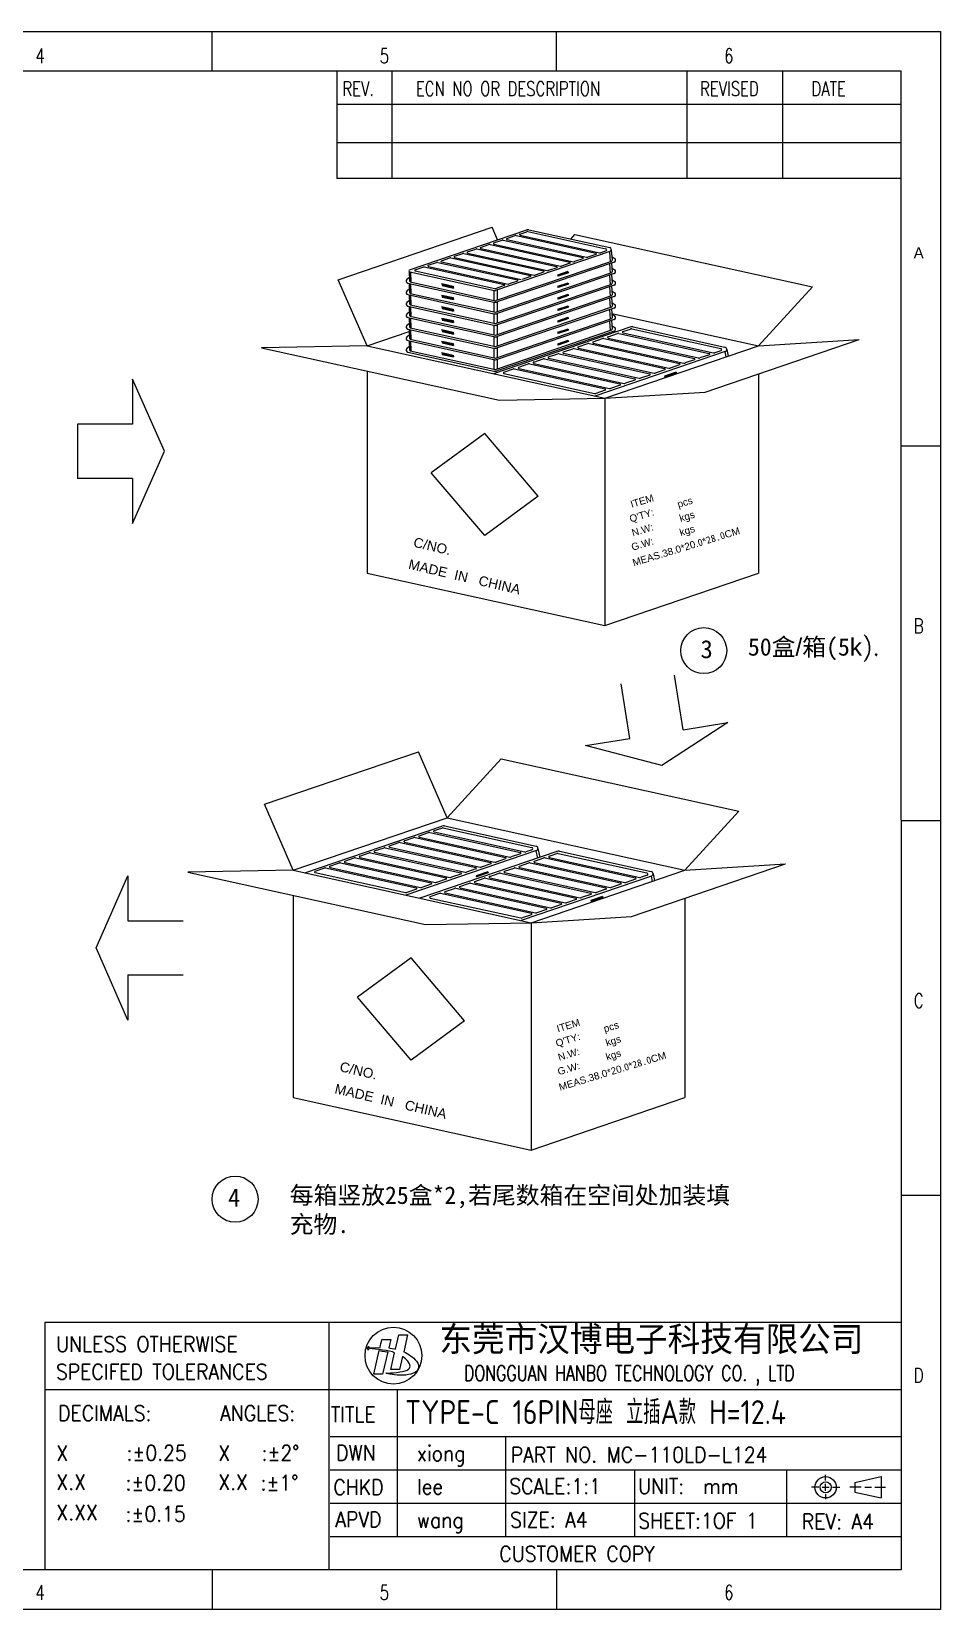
# Model space of a CAD drawing. Extents: x 2510 to 2649, y 709 to 759.
# Drawn here: x 2621.37 to 2649.13, y 709.14 to 757.33 of the extents above; entities that cross this region are included whole.
import ezdxf
from ezdxf.enums import TextEntityAlignment as Align

# ---------------------------------------------------------------- set-up
doc = ezdxf.new("R2010")
doc.units = 0
doc.header["$MEASUREMENT"] = 0
doc.layers.get('0').update_dxf_attribs({"linetype": 'CONTINUOUS', "lineweight": 20})
doc.layers.add('DIM', color=3, linetype='CONTINUOUS', lineweight=9)
doc.layers.add('HANBO', color=7, linetype='CONTINUOUS', lineweight=9)
doc.styles.add('3.5号字', font='gbenor.shx', dxfattribs={"height": 3.5, "bigfont": 'gbcbig.shx'})
doc.styles.add('ROMANS', font='ROMANS.SHX', dxfattribs={"bigfont": 'gbcbig.shx'})
doc.styles.get("Standard").update_dxf_attribs({"font": 'simplex.shx', "bigfont": 'gbcbig.shx'})
doc.styles.add('txt', font='lereq.shx', dxfattribs={"width": 0.7, "bigfont": '@extfont2.shx'})
doc.styles.add('样式 1', font='gbenor.shx', dxfattribs={"height": 1.2, "bigfont": 'gbcbig.shx'})
doc.styles.add('細', font='')
doc.styles.get('細').set_extended_font_data('NSimSun')

# ---------------------------------------------------------------- blocks, each defined once
blk = doc.blocks.new('hanbo')
at = {"layer": 'HANBO'}
blk.add_ellipse((-2.076, 0.258), major_axis=(0, 1.277), ratio=1, dxfattribs=at)
at = {"layer": 'HANBO', "color": 7}
for points, knots in [([(-3.194, 0.688), (-3.194, 0.688), (-3.219, 0.622), (-3.219, 0.622), (-3.219, 0.622), (-3.219, 0.622), (-3.292, 0.603), (-3.292, 0.603), (-3.292, 0.603), (-3.292, 0.603), (-3.224, 0.573), (-3.224, 0.573), (-3.224, 0.573), (-3.224, 0.573), (-3.207, 0.502), (-3.207, 0.502), (-3.207, 0.502), (-3.207, 0.502), (-3.179, 0.571), (-3.179, 0.571), (-3.179, 0.571), (-3.179, 0.571), (-3.146, 0.58), (-3.146, 0.58), (-3.146, 0.58), (-2.9, 0.551), (-2.236, 0.485), (-2.026, 0.388), (-2.026, 0.388), (-2.026, 0.388), (-2.198, -0.362), (-2.198, -0.362), (-2.198, -0.362), (-2.198, -0.362), (-1.803, -0.362), (-1.803, -0.362), (-1.803, -0.362), (-1.803, -0.362), (-1.666, 0.218), (-1.666, 0.218), (-1.666, 0.218), (-1.666, 0.218), (-1.423, 0.048), (-1.354, -0.114), (-1.354, -0.114), (-1.285, -0.277), (-1.377, -0.349), (-1.465, -0.39), (-1.465, -0.39), (-1.657, -0.485), (-2.207, -0.521), (-2.417, -0.528), (-2.417, -0.528), (-2.417, -0.528), (-2.141, -0.62), (-1.774, -0.625), (-1.774, -0.625), (-1.407, -0.63), (-1.101, -0.543), (-0.999, -0.398), (-0.999, -0.398), (-0.897, -0.254), (-0.952, -0.084), (-1.037, 0.011), (-1.037, 0.011), (-1.194, 0.188), (-1.397, 0.34), (-1.615, 0.434), (-1.615, 0.434), (-1.615, 0.434), (-1.438, 1.196), (-1.438, 1.196), (-1.438, 1.196), (-1.438, 1.196), (-1.834, 1.196), (-1.834, 1.196), (-1.834, 1.196), (-1.834, 1.196), (-1.985, 0.553), (-1.985, 0.553), (-1.985, 0.553), (-1.985, 0.553), (-2.278, 0.601), (-2.286, 0.602), (-2.286, 0.602), (-2.283, 0.625), (-2.196, 0.983), (-2.196, 0.983), (-2.196, 0.983), (-2.196, 0.983), (-2.591, 0.983), (-2.591, 0.983), (-2.591, 0.983), (-2.62, 0.866), (-2.653, 0.735), (-2.679, 0.625), (-2.679, 0.625), (-2.679, 0.625), (-3.155, 0.61), (-3.155, 0.61), (-3.155, 0.61), (-3.155, 0.61), (-3.176, 0.616), (-3.176, 0.616), (-3.176, 0.616), (-3.176, 0.616), (-3.194, 0.688), (-3.194, 0.688)], [0, 0, 0, 0, 0.035714, 0.035714, 0.035714, 0.035714, 0.071429, 0.071429, 0.071429, 0.071429, 0.107143, 0.107143, 0.107143, 0.107143, 0.142857, 0.142857, 0.142857, 0.142857, 0.178571, 0.178571, 0.178571, 0.178571, 0.214286, 0.214286, 0.214286, 0.214286, 0.25, 0.25, 0.25, 0.25, 0.285714, 0.285714, 0.285714, 0.285714, 0.321429, 0.321429, 0.321429, 0.321429, 0.357143, 0.357143, 0.357143, 0.357143, 0.392857, 0.392857, 0.392857, 0.392857, 0.428571, 0.428571, 0.428571, 0.428571, 0.464286, 0.464286, 0.464286, 0.464286, 0.5, 0.5, 0.5, 0.5, 0.535714, 0.535714, 0.535714, 0.535714, 0.571429, 0.571429, 0.571429, 0.571429, 0.607143, 0.607143, 0.607143, 0.607143, 0.642857, 0.642857, 0.642857, 0.642857, 0.678571, 0.678571, 0.678571, 0.678571, 0.714286, 0.714286, 0.714286, 0.714286, 0.75, 0.75, 0.75, 0.75, 0.785714, 0.785714, 0.785714, 0.785714, 0.821429, 0.821429, 0.821429, 0.821429, 0.857143, 0.857143, 0.857143, 0.857143, 0.892857, 0.892857, 0.892857, 0.892857, 0.928571, 0.928571, 0.928571, 0.928571, 1, 1, 1, 1]), ([(-2.71, 0.482), (-2.71, 0.482), (-2.96, -0.577), (-2.96, -0.577), (-2.96, -0.577), (-2.96, -0.577), (-2.562, -0.577), (-2.562, -0.577), (-2.562, -0.577), (-2.562, -0.577), (-2.328, 0.422), (-2.328, 0.422), (-2.328, 0.422), (-2.328, 0.422), (-2.551, 0.466), (-2.71, 0.482)], [0, 0, 0, 0, 0.2, 0.2, 0.2, 0.2, 0.4, 0.4, 0.4, 0.4, 0.6, 0.6, 0.6, 0.6, 1, 1, 1, 1])]:
    blk.add_open_spline(points, degree=3, knots=knots, dxfattribs=at)
blk = doc.blocks.new('A$C741C6A7F')
at = {"linetype": 'ByBlock'}
for points in [[(70.01, -14.34), (70.21, -14.85), (75.22, -13.15), (75.02, -12.63)], [(13.56, -18.45), (13.63, -19.42), (19.17, -20.64), (19.11, -19.68)], [(70.01, -19.94), (70.21, -20.45), (75.22, -18.75), (75.02, -18.23)], [(13.56, -24.05), (13.63, -25.02), (19.17, -26.24), (19.11, -25.28)], [(13.56, -29.65), (13.63, -30.62), (19.17, -31.84), (19.11, -30.88)], [(70.01, -25.54), (70.21, -26.05), (75.22, -24.35), (75.02, -23.83)], [(70.01, -31.14), (70.21, -31.65), (75.22, -29.95), (75.02, -29.43)], [(13.56, -35.25), (13.63, -36.22), (19.17, -37.44), (19.11, -36.48)], [(70.01, -36.74), (70.21, -37.25), (75.22, -35.55), (75.02, -35.03)], [(13.56, -40.85), (13.63, -41.82), (19.17, -43.04), (19.11, -42.08)], [(70.01, -42.34), (70.21, -42.85), (75.22, -41.15), (75.02, -40.63)], [(13.56, -46.45), (13.63, -47.42), (19.17, -48.64), (19.11, -47.68)], [(13.56, -52.05), (13.63, -53.02), (19.17, -54.24), (19.11, -53.28)], [(70.01, -47.94), (70.21, -48.45), (75.22, -46.75), (75.02, -46.23)]]:
    blk.add_hatch(color=3, dxfattribs=at).paths.add_polyline_path(points)
at = {"color": 141, "linetype": 'ByBlock'}
for p, q in [((56.02, 7.75), (95.38, -0.94)), ((-2.19, -11.79), (54.94, 7.69)), ((32.47, -0.83), (36.52, 0.55)), ((37.06, 0.58), (75.89, -7.98)), ((38.86, 1.35), (42.9, 2.73)), ((38.89, 0.77), (77.72, -7.79)), ((43.44, 2.76), (82.27, -5.81)), ((45.24, 3.53), (49.29, 4.91)), ((45.27, 2.95), (84.1, -5.62)), ((49.82, 4.94), (88.65, -3.63)), ((51.62, 5.7), (54.9, 6.82)), ((51.65, 5.13), (90.48, -3.44)), ((55.44, 6.85), (93.57, -1.56)), ((13.32, -7.35), (17.37, -5.97)), ((17.91, -5.94), (56.74, -14.51)), ((19.71, -5.18), (23.75, -3.8)), ((19.74, -5.76), (58.57, -14.32)), ((24.29, -3.77), (63.12, -12.33)), ((26.09, -3), (30.14, -1.62)), ((26.12, -3.58), (64.95, -12.14)), ((30.68, -1.59), (69.5, -10.16)), ((32.5, -1.4), (71.33, -9.97)), ((95.49, -2.86), (39.78, -21.85)), ((96.2, -7.64), (40.03, -26.79)), ((82.3, -6.38), (78.25, -7.76)), ((88.69, -4.21), (84.64, -5.59)), ((93.62, -2.52), (91.02, -3.41)), ((95.22, -2.95), (95.58, -7.85)), ((96.17, -1.98), (96.54, -7.13)), ((96.41, -5.3), (97.81, -6.19)), ((-2.39, -12.6), (-2.25, -17.15)), ((-2.13, -12.75), (39.25, -21.88)), ((-1.76, -12.84), (-1.6, -17.68)), ((0.56, -11.71), (4.74, -10.28)), ((0.59, -12.28), (39.42, -20.85)), ((5.01, -10.27), (43.97, -18.86)), ((6.94, -9.53), (10.99, -8.15)), ((6.97, -10.11), (45.8, -18.67)), ((11.53, -8.12), (50.35, -16.69)), ((13.35, -7.93), (52.18, -16.5)), ((96.2, -13.24), (40.03, -32.39)), ((97.59, -7.98), (40.52, -27.44)), ((97.59, -13.58), (40.52, -33.04)), ((56.77, -15.09), (52.72, -16.47)), ((63.15, -12.91), (59.11, -14.29)), ((69.54, -10.73), (65.49, -12.11)), ((75.92, -8.56), (71.87, -9.94)), ((95.24, -8.79), (95.58, -13.45)), ((95.24, -14.39), (95.58, -19.05)), ((96.23, -8.45), (96.54, -12.73)), ((96.23, -14.05), (96.54, -18.33)), ((96.41, -10.9), (97.81, -11.79)), ((-2.3, -15.46), (-3.53, -16.53)), ((-2.3, -21.06), (-3.53, -22.13)), ((-3.09, -18.26), (38.91, -27.53)), ((-2.39, -18.42), (-2.25, -22.75)), ((-1.86, -17.62), (39.76, -26.8)), ((-1.75, -18.56), (-1.6, -23.28)), ((38.89, -21.8), (38.97, -26.63)), ((44, -19.44), (39.96, -20.82)), ((96.2, -18.84), (40.03, -37.99)), ((40.48, -21.61), (40.56, -26.61)), ((97.59, -19.18), (40.52, -38.64)), ((50.39, -17.26), (46.34, -18.64)), ((95.24, -19.99), (95.58, -24.65)), ((96.23, -19.65), (96.54, -23.93)), ((96.41, -16.5), (97.81, -17.39)), ((96.41, -22.1), (97.81, -22.99)), ((-2.3, -26.66), (-3.53, -27.73)), ((-3.09, -23.86), (38.91, -33.13)), ((-3.09, -29.46), (38.91, -38.73)), ((-2.39, -24.02), (-2.25, -28.35)), ((-2.39, -29.62), (-2.25, -33.95)), ((-1.86, -23.22), (39.76, -32.4)), ((-1.86, -28.82), (39.76, -38)), ((-1.75, -24.16), (-1.6, -28.88)), ((-1.75, -29.76), (-1.6, -34.48)), ((38.89, -27.52), (38.97, -32.23)), ((96.2, -24.44), (40.03, -43.59)), ((96.2, -30.04), (40.03, -49.19)), ((40.48, -27.45), (40.56, -32.21)), ((97.59, -24.78), (40.52, -44.24)), ((97.59, -30.38), (40.52, -49.84)), ((95.24, -25.59), (95.58, -30.25)), ((96.23, -25.25), (96.54, -29.53)), ((96.41, -27.7), (97.81, -28.59)), ((-2.3, -32.26), (-3.53, -33.33)), ((-2.3, -37.86), (-3.53, -38.93)), ((-3.09, -35.06), (38.91, -44.33)), ((-2.39, -35.22), (-2.25, -39.55)), ((-1.86, -34.42), (39.76, -43.6)), ((-1.75, -35.36), (-1.6, -40.08)), ((38.89, -33.12), (38.97, -37.83)), ((96.2, -35.64), (40.03, -54.79)), ((40.48, -33.05), (40.56, -37.81)), ((97.59, -35.98), (40.52, -55.44)), ((95.24, -31.19), (95.58, -35.85)), ((95.24, -36.79), (95.58, -41.45)), ((96.23, -30.85), (96.54, -35.13)), ((96.23, -36.45), (96.54, -40.73)), ((96.41, -33.3), (97.81, -34.19)), ((-2.3, -43.46), (-3.53, -44.53)), ((-3.09, -40.66), (38.91, -49.93)), ((-2.39, -40.82), (-2.25, -45.15)), ((-1.86, -40.02), (39.76, -49.2)), ((-1.86, -45.62), (39.76, -54.8)), ((-1.75, -40.96), (-1.6, -45.68)), ((38.89, -38.72), (38.97, -43.43)), ((38.89, -44.32), (38.97, -49.03)), ((96.2, -41.24), (40.03, -60.39)), ((40.48, -38.65), (40.56, -43.41)), ((40.48, -44.25), (40.56, -49.01)), ((97.59, -41.58), (40.52, -61.04)), ((96.41, -38.9), (97.81, -39.79)), ((-2.3, -49.06), (-3.53, -50.13)), ((-3.09, -46.26), (38.91, -55.53)), ((-3.09, -51.86), (38.91, -61.13)), ((-2.39, -46.42), (-2.25, -50.75)), ((-1.86, -51.22), (39.76, -60.4)), ((-1.75, -46.56), (-1.6, -51.28)), ((38.89, -49.92), (38.97, -54.63)), ((40.48, -49.85), (40.56, -54.61)), ((38.89, -55.52), (38.97, -60.23)), ((40.48, -55.45), (40.56, -60.21))]:
    blk.add_line(p, q, dxfattribs=at)
at = {"linetype": 'ByBlock'}
for p, q in [((75.02, -12.63), (70.01, -14.34)), ((70.01, -14.34), (70.21, -14.85)), ((75.22, -13.15), (70.21, -14.85)), ((75.02, -12.63), (75.22, -13.15)), ((13.56, -18.45), (19.11, -19.68)), ((13.56, -18.45), (13.63, -19.42)), ((13.63, -19.42), (19.17, -20.64)), ((19.11, -19.68), (19.17, -20.64)), ((75.02, -18.23), (70.01, -19.94)), ((70.01, -19.94), (70.21, -20.45)), ((75.22, -18.75), (70.21, -20.45)), ((75.02, -18.23), (75.22, -18.75)), ((13.56, -24.05), (19.11, -25.28)), ((13.56, -24.05), (13.63, -25.02)), ((13.56, -29.65), (19.11, -30.88)), ((13.56, -29.65), (13.63, -30.62)), ((13.63, -25.02), (19.17, -26.24)), ((13.63, -30.62), (19.17, -31.84)), ((19.11, -25.28), (19.17, -26.24)), ((75.02, -23.83), (70.01, -25.54)), ((70.01, -25.54), (70.21, -26.05)), ((75.02, -29.43), (70.01, -31.14)), ((75.22, -24.35), (70.21, -26.05)), ((75.22, -29.95), (70.21, -31.65)), ((75.02, -23.83), (75.22, -24.35)), ((75.02, -29.43), (75.22, -29.95)), ((13.56, -35.25), (19.11, -36.48)), ((13.56, -35.25), (13.63, -36.22)), ((13.63, -36.22), (19.17, -37.44)), ((19.11, -30.88), (19.17, -31.84)), ((19.11, -36.48), (19.17, -37.44)), ((70.01, -31.14), (70.21, -31.65)), ((75.02, -35.03), (70.01, -36.74)), ((70.01, -36.74), (70.21, -37.25)), ((75.22, -35.55), (70.21, -37.25)), ((75.02, -35.03), (75.22, -35.55)), ((13.56, -40.85), (19.11, -42.08)), ((13.56, -40.85), (13.63, -41.82)), ((13.63, -41.82), (19.17, -43.04)), ((19.11, -42.08), (19.17, -43.04)), ((75.02, -40.63), (70.01, -42.34)), ((70.01, -42.34), (70.21, -42.85)), ((75.22, -41.15), (70.21, -42.85)), ((75.02, -40.63), (75.22, -41.15)), ((13.56, -46.45), (19.11, -47.68)), ((13.56, -46.45), (13.63, -47.42)), ((13.56, -52.05), (13.63, -53.02)), ((13.56, -52.05), (19.11, -53.28)), ((13.63, -47.42), (19.17, -48.64)), ((13.63, -53.02), (19.17, -54.24)), ((19.11, -47.68), (19.17, -48.64)), ((19.11, -53.28), (19.17, -54.24)), ((75.02, -46.23), (70.01, -47.94)), ((70.01, -47.94), (70.21, -48.45)), ((75.22, -46.75), (70.21, -48.45)), ((75.02, -46.23), (75.22, -46.75))]:
    blk.add_line(p, q, dxfattribs=at)
at = {"color": 141, "linetype": 'ByBlock'}
for centre, radius, start, end in [((55.59, 5.79), 2, 77.56051, 108.82461), ((36.84, -0.39), 1, 77.56051, 108.82461), ((38.95, 1.07), 0.3, 108.82461, 257.56051), ((43.23, 1.78), 1, 77.56051, 108.82461), ((45.34, 3.24), 0.3, 108.82461, 257.56051), ((49.61, 3.96), 1, 77.56051, 108.82461), ((51.72, 5.42), 0.3, 108.82461, 257.56051), ((55.22, 5.87), 1, 77.56051, 108.82461), ((13.42, -7.64), 0.3, 108.82461, 257.56051), ((17.69, -6.92), 1, 77.56051, 108.82461), ((19.8, -5.46), 0.3, 108.82461, 257.56051), ((24.08, -4.74), 1, 77.56051, 108.82461), ((26.19, -3.29), 0.3, 108.82461, 257.56051), ((30.46, -2.57), 1, 77.56051, 108.82461), ((32.57, -1.11), 0.3, 108.82461, 257.56051), ((82.21, -6.1), 0.3, 288.82461, 77.56051), ((84.32, -4.64), 1, 257.56051, 288.82461), ((88.59, -3.92), 0.3, 288.82461, 77.56051), ((90.7, -2.46), 1, 257.56051, 288.82461), ((93.46, -2.05), 0.5, 288.82461, 77.56051), ((95.17, -1.91), 1, 288.82461, 77.56051), ((96.04, -7.17), 0.5, 288.82461, 4.14915), ((97.27, -7.04), 1, 288.82461, 57.47221), ((-2.03, -12.26), 0.5, 108.82461, 257.56051), ((0.65, -11.99), 0.3, 108.82461, 257.56051), ((4.9, -10.75), 0.5, 77.56051, 108.82461), ((7.04, -9.81), 0.3, 108.82461, 257.56051), ((11.31, -9.1), 1, 77.56051, 108.82461), ((56.67, -14.8), 0.3, 288.82461, 77.56051), ((58.78, -13.34), 1, 257.56051, 288.82461), ((63.06, -12.63), 0.3, 288.82461, 77.56051), ((65.17, -11.17), 1, 257.56051, 288.82461), ((69.44, -10.45), 0.3, 288.82461, 77.56051), ((71.55, -8.99), 1, 257.56051, 288.82461), ((75.82, -8.27), 0.3, 288.82461, 77.56051), ((77.93, -6.82), 1, 257.56051, 288.82461), ((96.04, -12.77), 0.5, 288.82461, 4.14915), ((97.27, -12.64), 1, 288.82461, 57.47221), ((-2.87, -17.29), 1, 131.14797, 257.56051), ((-2.87, -22.89), 1, 131.14797, 257.56051), ((-1.75, -17.13), 0.5, 181.83708, 257.56051), ((-1.75, -22.73), 0.5, 181.83708, 257.56051), ((39.46, -20.9), 1, 257.56051, 288.82461), ((39.63, -19.87), 1, 257.56051, 288.82461), ((43.91, -19.15), 0.3, 288.82461, 77.56051), ((46.02, -17.7), 1, 257.56051, 288.82461), ((50.29, -16.98), 0.3, 288.82461, 77.56051), ((96.04, -18.37), 0.5, 288.82461, 4.14915), ((97.27, -18.24), 1, 288.82461, 57.47221), ((97.27, -23.84), 1, 288.82461, 57.47221), ((-2.87, -28.49), 1, 131.14797, 257.56051), ((-1.75, -28.33), 0.5, 181.83708, 257.56051), ((39.56, -24.6), 3, 257.56051, 288.82461), ((39.87, -26.31), 0.5, 257.56051, 288.82461), ((96.04, -23.97), 0.5, 288.82461, 4.14915), ((96.04, -29.57), 0.5, 288.82461, 4.14915), ((97.27, -29.44), 1, 288.82461, 57.47221), ((-2.87, -34.09), 1, 131.14797, 257.56051), ((-1.75, -33.93), 0.5, 181.83708, 257.56051), ((39.56, -30.2), 3, 257.56051, 288.82461), ((39.87, -31.91), 0.5, 257.56051, 288.82461), ((39.87, -37.51), 0.5, 257.56051, 288.82461), ((96.04, -35.17), 0.5, 288.82461, 4.14915), ((97.27, -35.04), 1, 288.82461, 57.47221), ((-2.87, -39.69), 1, 131.14797, 257.56051), ((-2.87, -45.29), 1, 131.14797, 257.56051), ((-1.75, -39.53), 0.5, 181.83708, 257.56051), ((-1.75, -45.13), 0.5, 181.83708, 257.56051), ((39.56, -35.8), 3, 257.56051, 288.82461), ((39.56, -41.4), 3, 257.56051, 288.82461), ((39.87, -43.11), 0.5, 257.56051, 288.82461), ((96.04, -40.77), 0.5, 288.82461, 4.14915), ((97.27, -40.64), 1, 288.82461, 57.47221), ((-2.87, -50.89), 1, 131.14797, 257.56051), ((-1.75, -50.73), 0.5, 181.83708, 257.56051), ((39.56, -47), 3, 257.56051, 288.82461), ((39.87, -48.71), 0.5, 257.56051, 288.82461), ((39.56, -52.6), 3, 257.56051, 288.82461), ((39.56, -58.2), 3, 257.56051, 288.82461), ((39.87, -54.31), 0.5, 257.56051, 288.82461), ((39.87, -59.91), 0.5, 257.56051, 288.82461)]:
    blk.add_arc(centre, radius, start, end, dxfattribs=at)

msp = doc.modelspace()

# ---------------------------------------------------------------- hatches: boundary and pattern name
at = {"linetype": 'ByBlock'}
for points in [[(2640.699, 746.809), (2640.713, 746.773), (2641.07, 746.894), (2641.056, 746.931)], [(2634.944, 731.552), (2634.958, 731.515), (2635.315, 731.637), (2635.301, 731.673)], [(2638.447, 730.794), (2638.461, 730.757), (2638.817, 730.879), (2638.804, 730.915)]]:
    msp.add_hatch(color=3, dxfattribs=at).paths.add_polyline_path(points)

# ---------------------------------------------------------------- linework, layer by layer
for p, q in [((2630.734, 749.749), (2635.433, 751.351)), ((2635.6, 750.968), (2635.433, 751.351)), ((2637.835, 750.994), (2637.963, 751.134)), ((2637.963, 751.134), (2645.225, 749.532)), ((2631.613, 747.733), (2630.734, 749.749)), ((2643.575, 747.733), (2645.225, 749.532)), ((2639.089, 748.722), (2643.575, 747.733)), ((2631.613, 747.733), (2632.902, 748.172)), ((2641.947, 746.322), (2646.646, 747.924)), ((2643.575, 747.733), (2646.646, 747.924)), ((2631.613, 747.733), (2628.393, 747.674)), ((2628.393, 747.674), (2635.656, 746.072)), ((2631.613, 747.733), (2638.876, 746.131)), ((2638.876, 746.131), (2643.575, 747.733)), ((2631.613, 746.964), (2631.613, 740.791)), ((2641.056, 746.931), (2640.699, 746.809)), ((2641.07, 746.894), (2640.713, 746.773)), ((2641.056, 746.931), (2641.07, 746.894)), ((2643.575, 746.877), (2643.575, 740.791)), ((2640.699, 746.809), (2640.713, 746.773)), ((2635.656, 746.072), (2638.876, 746.131)), ((2638.876, 746.131), (2641.947, 746.322)), ((2638.876, 746.131), (2638.876, 739.189)), ((2635.21, 745.06), (2633.576, 743.858)), ((2636.844, 743.137), (2635.21, 745.06)), ((2635.21, 741.936), (2633.576, 743.858)), ((2636.844, 743.137), (2635.21, 741.936)), ((2631.613, 740.791), (2638.876, 739.189)), ((2638.876, 739.189), (2643.575, 740.791)), ((2628.482, 733.733), (2633.181, 735.335)), ((2634.06, 733.319), (2633.181, 735.335)), ((2634.06, 733.319), (2635.711, 735.119)), ((2635.711, 735.119), (2642.973, 733.517)), ((2629.361, 731.717), (2628.482, 733.733)), ((2641.323, 731.717), (2642.973, 733.517)), ((2629.361, 731.717), (2634.06, 733.319)), ((2634.06, 733.319), (2641.323, 731.717)), ((2629.361, 731.717), (2626.141, 731.659)), ((2626.141, 731.659), (2633.404, 730.057)), ((2629.361, 731.717), (2636.624, 730.115)), ((2635.301, 731.673), (2634.944, 731.552)), ((2634.944, 731.552), (2634.958, 731.515)), ((2635.315, 731.637), (2634.958, 731.515)), ((2635.301, 731.673), (2635.315, 731.637)), ((2636.624, 730.115), (2641.323, 731.717)), ((2639.695, 730.307), (2644.394, 731.909)), ((2641.323, 731.717), (2644.394, 731.909)), ((2629.361, 730.948), (2629.361, 724.775)), ((2638.804, 730.915), (2638.447, 730.794)), ((2638.447, 730.794), (2638.461, 730.757)), ((2638.817, 730.879), (2638.461, 730.757)), ((2638.804, 730.915), (2638.817, 730.879)), ((2641.323, 730.862), (2641.323, 724.775)), ((2633.404, 730.057), (2636.624, 730.115)), ((2636.624, 730.115), (2639.695, 730.307)), ((2636.624, 730.115), (2636.624, 723.173)), ((2632.958, 729.044), (2631.324, 727.843)), ((2634.592, 727.122), (2632.958, 729.044)), ((2632.958, 725.92), (2631.324, 727.843)), ((2634.592, 727.122), (2632.958, 725.92)), ((2629.361, 724.775), (2636.624, 723.173)), ((2636.624, 723.173), (2641.323, 724.775))]:
    msp.add_line(p, q, dxfattribs=at)
at = {"color": 141, "linetype": 'ByBlock'}
for p, q in [((2639.667, 748.308), (2635.479, 746.88)), ((2638.522, 747.857), (2638.81, 747.955)), ((2638.848, 747.957), (2641.613, 747.347)), ((2638.976, 748.012), (2639.264, 748.11)), ((2638.978, 747.971), (2641.743, 747.361)), ((2639.303, 748.112), (2642.067, 747.502)), ((2639.431, 748.167), (2639.664, 748.246)), ((2639.433, 748.126), (2642.198, 747.516)), ((2639.702, 748.248), (2642.417, 747.649)), ((2639.744, 748.312), (2642.546, 747.694)), ((2637.158, 747.392), (2637.446, 747.49)), ((2637.485, 747.492), (2640.249, 746.882)), ((2637.613, 747.547), (2637.901, 747.645)), ((2637.615, 747.506), (2640.38, 746.896)), ((2637.939, 747.647), (2640.704, 747.037)), ((2638.067, 747.702), (2638.355, 747.8)), ((2638.069, 747.661), (2640.834, 747.051)), ((2638.394, 747.802), (2641.158, 747.192)), ((2638.524, 747.816), (2641.289, 747.206)), ((2642.554, 747.557), (2638.569, 746.198)), ((2642.07, 747.461), (2641.781, 747.363)), ((2642.421, 747.581), (2642.236, 747.518)), ((2642.543, 747.553), (2642.576, 747.392)), ((2642.602, 747.622), (2642.645, 747.416)), ((2635.795, 746.927), (2636.092, 747.029)), ((2635.797, 746.886), (2638.562, 746.276)), ((2636.112, 747.03), (2638.886, 746.418)), ((2636.249, 747.082), (2636.537, 747.18)), ((2636.251, 747.041), (2639.016, 746.431)), ((2636.576, 747.182), (2639.34, 746.573)), ((2636.704, 747.237), (2636.992, 747.335)), ((2636.706, 747.196), (2639.471, 746.586)), ((2637.03, 747.337), (2639.795, 746.728)), ((2637.16, 747.351), (2639.925, 746.741)), ((2640.706, 746.996), (2640.418, 746.898)), ((2641.161, 747.151), (2640.872, 747.053)), ((2641.615, 747.306), (2641.327, 747.208)), ((2639.343, 746.531), (2639.054, 746.433)), ((2639.797, 746.686), (2639.509, 746.588)), ((2640.252, 746.841), (2639.963, 746.743)), ((2638.888, 746.377), (2638.6, 746.278)), ((2629.71, 731.64), (2633.899, 733.068)), ((2633.662, 732.927), (2633.896, 733.006)), ((2633.934, 733.008), (2636.649, 732.409)), ((2633.975, 733.072), (2636.778, 732.454)), ((2632.299, 732.462), (2632.587, 732.56)), ((2632.301, 732.421), (2635.066, 731.811)), ((2632.625, 732.562), (2635.39, 731.952)), ((2632.753, 732.617), (2633.041, 732.715)), ((2632.755, 732.576), (2635.52, 731.966)), ((2633.08, 732.717), (2635.844, 732.107)), ((2633.208, 732.772), (2633.496, 732.87)), ((2633.21, 732.731), (2635.975, 732.121)), ((2633.534, 732.872), (2636.299, 732.262)), ((2633.664, 732.886), (2636.429, 732.276)), ((2630.481, 731.842), (2630.769, 731.94)), ((2630.807, 731.942), (2633.572, 731.333)), ((2630.935, 731.997), (2631.223, 732.095)), ((2630.938, 731.956), (2633.702, 731.346)), ((2631.262, 732.097), (2634.026, 731.488)), ((2631.39, 732.152), (2631.678, 732.25)), ((2631.392, 732.111), (2634.157, 731.501)), ((2631.716, 732.252), (2634.481, 731.642)), ((2631.844, 732.307), (2632.132, 732.405)), ((2631.846, 732.266), (2634.611, 731.656)), ((2632.171, 732.407), (2634.935, 731.797)), ((2636.786, 732.317), (2632.8, 730.958)), ((2637.415, 732.292), (2633.227, 730.864)), ((2635.847, 732.066), (2635.558, 731.968)), ((2636.301, 732.221), (2636.013, 732.123)), ((2636.269, 731.841), (2636.558, 731.939)), ((2636.653, 732.341), (2636.467, 732.278)), ((2636.596, 731.941), (2639.361, 731.332)), ((2636.724, 731.996), (2637.012, 732.094)), ((2636.726, 731.955), (2639.491, 731.345)), ((2636.774, 732.313), (2636.82, 732.089)), ((2636.834, 732.382), (2636.889, 732.113)), ((2637.05, 732.096), (2639.815, 731.487)), ((2637.178, 732.151), (2637.412, 732.231)), ((2637.181, 732.11), (2639.945, 731.5)), ((2637.45, 732.233), (2640.165, 731.634)), ((2637.492, 732.297), (2640.294, 731.678)), ((2630.026, 731.687), (2630.324, 731.789)), ((2630.029, 731.646), (2632.793, 731.036)), ((2630.343, 731.79), (2633.117, 731.178)), ((2630.483, 731.801), (2633.248, 731.191)), ((2634.483, 731.601), (2634.195, 731.503)), ((2634.938, 731.756), (2634.649, 731.658)), ((2634.906, 731.376), (2635.194, 731.475)), ((2635.392, 731.911), (2635.104, 731.813)), ((2635.233, 731.477), (2637.997, 730.867)), ((2635.36, 731.531), (2635.649, 731.629)), ((2635.363, 731.49), (2638.127, 730.88)), ((2635.687, 731.632), (2638.452, 731.022)), ((2635.815, 731.686), (2636.103, 731.784)), ((2635.817, 731.645), (2638.582, 731.035)), ((2636.142, 731.787), (2638.906, 731.177)), ((2636.272, 731.8), (2639.036, 731.19)), ((2640.302, 731.541), (2636.317, 730.183)), ((2640.169, 731.565), (2639.984, 731.502)), ((2640.291, 731.538), (2640.324, 731.377)), ((2640.35, 731.606), (2640.392, 731.4)), ((2633.12, 731.137), (2632.831, 731.038)), ((2633.574, 731.292), (2633.286, 731.193)), ((2633.543, 730.911), (2633.84, 731.013)), ((2634.029, 731.446), (2633.74, 731.348)), ((2633.859, 731.014), (2636.634, 730.402)), ((2633.997, 731.066), (2634.285, 731.165)), ((2633.999, 731.025), (2636.764, 730.415)), ((2634.324, 731.167), (2637.088, 730.557)), ((2634.452, 731.221), (2634.74, 731.32)), ((2634.454, 731.18), (2637.218, 730.57)), ((2634.778, 731.322), (2637.543, 730.712)), ((2634.908, 731.335), (2637.673, 730.725)), ((2638.454, 730.981), (2638.166, 730.882)), ((2638.908, 731.136), (2638.62, 731.037)), ((2639.363, 731.291), (2639.075, 731.192)), ((2639.817, 731.446), (2639.529, 731.347)), ((2633.545, 730.87), (2636.309, 730.261)), ((2637.091, 730.516), (2636.802, 730.418)), ((2637.545, 730.671), (2637.257, 730.573)), ((2637.999, 730.826), (2637.711, 730.727)), ((2636.636, 730.361), (2636.348, 730.263))]:
    msp.add_line(p, q, dxfattribs=at)
for centre, radius, start, end in [((2639.713, 748.173), 0.142, 77.5605, 108.8246), ((2638.529, 747.836), 0.0214, 108.8246, 257.5605), ((2638.833, 747.888), 0.0712, 77.5605, 108.8246), ((2638.983, 747.991), 0.0214, 108.8246, 257.5605), ((2639.287, 748.043), 0.0712, 77.5605, 108.8246), ((2639.438, 748.146), 0.0214, 108.8246, 257.5605), ((2639.687, 748.179), 0.0712, 77.5605, 108.8246), ((2637.165, 747.372), 0.0214, 108.8246, 257.5605), ((2637.469, 747.423), 0.0712, 77.5605, 108.8246), ((2637.62, 747.527), 0.0214, 108.8246, 257.5605), ((2637.924, 747.578), 0.0712, 77.5605, 108.8246), ((2638.074, 747.682), 0.0214, 108.8246, 257.5605), ((2638.378, 747.733), 0.0712, 77.5605, 108.8246), ((2641.758, 747.43), 0.0712, 257.5605, 288.8246), ((2642.063, 747.481), 0.0214, 288.8246, 77.5605), ((2642.213, 747.585), 0.0712, 257.5605, 288.8246), ((2642.41, 747.615), 0.0356, 288.8246, 77.5605), ((2642.531, 747.624), 0.0712, 288.8246, 77.5605), ((2635.802, 746.907), 0.0214, 108.8246, 257.5605), ((2636.104, 746.995), 0.0356, 77.5605, 108.8246), ((2636.256, 747.062), 0.0214, 108.8246, 257.5605), ((2636.56, 747.113), 0.0712, 77.5605, 108.8246), ((2636.711, 747.217), 0.0214, 108.8246, 257.5605), ((2637.015, 747.268), 0.0712, 77.5605, 108.8246), ((2640.245, 746.862), 0.0214, 288.8246, 77.5605), ((2640.395, 746.965), 0.0712, 257.5605, 288.8246), ((2640.699, 747.017), 0.0214, 288.8246, 77.5605), ((2640.849, 747.12), 0.0712, 257.5605, 288.8246), ((2641.154, 747.171), 0.0214, 288.8246, 77.5605), ((2641.304, 747.275), 0.0712, 257.5605, 288.8246), ((2641.608, 747.326), 0.0214, 288.8246, 77.5605), ((2638.881, 746.397), 0.0214, 288.8246, 77.5605), ((2639.031, 746.501), 0.0712, 257.5605, 288.8246), ((2639.336, 746.552), 0.0214, 288.8246, 77.5605), ((2639.486, 746.656), 0.0712, 257.5605, 288.8246), ((2639.79, 746.707), 0.0214, 288.8246, 77.5605), ((2639.94, 746.81), 0.0712, 257.5605, 288.8246), ((2638.577, 746.346), 0.0712, 257.5605, 288.8246), ((2633.669, 732.906), 0.0214, 108.8246, 257.5605), ((2633.919, 732.939), 0.0712, 77.5605, 108.8246), ((2633.945, 732.933), 0.142, 77.5605, 108.8246), ((2632.306, 732.442), 0.0214, 108.8246, 257.5605), ((2632.61, 732.493), 0.0712, 77.5605, 108.8246), ((2632.76, 732.597), 0.0214, 108.8246, 257.5605), ((2633.064, 732.648), 0.0712, 77.5605, 108.8246), ((2633.215, 732.751), 0.0214, 108.8246, 257.5605), ((2633.519, 732.803), 0.0712, 77.5605, 108.8246), ((2636.763, 732.384), 0.0712, 288.8246, 77.5605), ((2630.792, 731.873), 0.0712, 77.5605, 108.8246), ((2630.942, 731.977), 0.0214, 108.8246, 257.5605), ((2631.246, 732.028), 0.0712, 77.5605, 108.8246), ((2631.397, 732.132), 0.0214, 108.8246, 257.5605), ((2631.701, 732.183), 0.0712, 77.5605, 108.8246), ((2631.851, 732.287), 0.0214, 108.8246, 257.5605), ((2632.155, 732.338), 0.0712, 77.5605, 108.8246), ((2635.385, 731.931), 0.0214, 288.8246, 77.5605), ((2635.535, 732.035), 0.0712, 257.5605, 288.8246), ((2635.84, 732.086), 0.0214, 288.8246, 77.5605), ((2635.99, 732.19), 0.0712, 257.5605, 288.8246), ((2636.294, 732.241), 0.0214, 288.8246, 77.5605), ((2636.444, 732.345), 0.0712, 257.5605, 288.8246), ((2636.581, 731.872), 0.0712, 77.5605, 108.8246), ((2636.641, 732.375), 0.0356, 288.8246, 77.5605), ((2636.731, 731.976), 0.0214, 108.8246, 257.5605), ((2637.035, 732.027), 0.0712, 77.5605, 108.8246), ((2637.185, 732.131), 0.0214, 108.8246, 257.5605), ((2637.435, 732.163), 0.0712, 77.5605, 108.8246), ((2637.461, 732.157), 0.142, 77.5605, 108.8246), ((2630.033, 731.667), 0.0214, 108.8246, 257.5605), ((2630.335, 731.755), 0.0356, 77.5605, 108.8246), ((2630.488, 731.822), 0.0214, 108.8246, 257.5605), ((2634.022, 731.467), 0.0214, 288.8246, 77.5605), ((2634.172, 731.571), 0.0712, 257.5605, 288.8246), ((2634.476, 731.622), 0.0214, 288.8246, 77.5605), ((2634.626, 731.725), 0.0712, 257.5605, 288.8246), ((2634.931, 731.777), 0.0214, 288.8246, 77.5605), ((2635.081, 731.88), 0.0712, 257.5605, 288.8246), ((2635.217, 731.407), 0.0712, 77.5605, 108.8246), ((2635.367, 731.511), 0.0214, 108.8246, 257.5605), ((2635.672, 731.562), 0.0712, 77.5605, 108.8246), ((2635.822, 731.666), 0.0214, 108.8246, 257.5605), ((2636.126, 731.717), 0.0712, 77.5605, 108.8246), ((2636.276, 731.821), 0.0214, 108.8246, 257.5605), ((2639.811, 731.466), 0.0214, 288.8246, 77.5605), ((2639.961, 731.57), 0.0712, 257.5605, 288.8246), ((2640.158, 731.599), 0.0356, 288.8246, 77.5605), ((2640.279, 731.609), 0.0712, 288.8246, 77.5605), ((2632.809, 731.106), 0.0712, 257.5605, 288.8246), ((2633.113, 731.157), 0.0214, 288.8246, 77.5605), ((2633.263, 731.261), 0.0712, 257.5605, 288.8246), ((2633.567, 731.312), 0.0214, 288.8246, 77.5605), ((2633.717, 731.416), 0.0712, 257.5605, 288.8246), ((2633.852, 730.979), 0.0356, 77.5605, 108.8246), ((2634.004, 731.046), 0.0214, 108.8246, 257.5605), ((2634.308, 731.097), 0.0712, 77.5605, 108.8246), ((2634.458, 731.201), 0.0214, 108.8246, 257.5605), ((2634.763, 731.252), 0.0712, 77.5605, 108.8246), ((2634.913, 731.356), 0.0214, 108.8246, 257.5605), ((2638.447, 731.001), 0.0214, 288.8246, 77.5605), ((2638.597, 731.105), 0.0712, 257.5605, 288.8246), ((2638.902, 731.156), 0.0214, 288.8246, 77.5605), ((2639.052, 731.26), 0.0712, 257.5605, 288.8246), ((2639.356, 731.311), 0.0214, 288.8246, 77.5605), ((2639.506, 731.415), 0.0712, 257.5605, 288.8246), ((2633.549, 730.891), 0.0214, 108.8246, 257.5605), ((2637.084, 730.536), 0.0214, 288.8246, 77.5605), ((2637.234, 730.64), 0.0712, 257.5605, 288.8246), ((2637.538, 730.691), 0.0214, 288.8246, 77.5605), ((2637.688, 730.795), 0.0712, 257.5605, 288.8246), ((2637.993, 730.846), 0.0214, 288.8246, 77.5605), ((2638.143, 730.95), 0.0712, 257.5605, 288.8246), ((2636.325, 730.33), 0.0712, 257.5605, 288.8246), ((2636.629, 730.381), 0.0214, 288.8246, 77.5605), ((2636.779, 730.485), 0.0712, 257.5605, 288.8246)]:
    msp.add_arc(centre, radius, start, end, dxfattribs=at)
at = {"layer": 'DIM', "color": 240, "linetype": 'ByBlock'}
for p, q in [((2625.429, 744.511), (2624.453, 746.713)), ((2624.453, 746.713), (2624.453, 745.337)), ((2624.453, 745.337), (2622.768, 745.337)), ((2622.768, 745.337), (2622.768, 743.685)), ((2624.453, 742.309), (2625.429, 744.511)), ((2624.453, 743.685), (2622.768, 743.685)), ((2624.453, 743.685), (2624.453, 742.309)), ((2639.644, 735.746), (2639.377, 737.41)), ((2641.275, 736.008), (2641.008, 737.672)), ((2642.634, 736.226), (2640.614, 734.913)), ((2641.275, 736.008), (2642.634, 736.226)), ((2638.285, 735.528), (2639.644, 735.746)), ((2640.614, 734.913), (2638.285, 735.528)), ((2623.336, 729.345), (2624.312, 731.548)), ((2624.312, 731.548), (2624.312, 730.171)), ((2624.312, 730.171), (2625.997, 730.171)), ((2624.312, 727.143), (2623.336, 729.345)), ((2624.312, 728.52), (2624.312, 727.143)), ((2624.312, 728.52), (2625.997, 728.52))]:
    msp.add_line(p, q, dxfattribs=at)
at = {"layer": 'DIM', "linetype": 'ByBlock'}
for centre in [(2641.899, 738.424), (2627.585, 721.673)]:
    msp.add_circle(centre, 0.702, dxfattribs=at)
at = {"layer": 'HANBO'}
for p, q in [((2626.884, 756.125), (2626.884, 757.329)), ((2637.404, 756.125), (2637.404, 757.329)), ((2630.692, 756.125), (2630.692, 755.117)), ((2632.371, 756.125), (2632.371, 752.837)), ((2641.385, 756.125), (2641.385, 752.837)), ((2644.302, 756.125), (2644.302, 752.837)), ((2630.692, 755.117), (2647.924, 755.117)), ((2647.924, 753.933), (2630.692, 753.933)), ((2647.924, 752.837), (2630.692, 752.837)), ((2647.924, 744.681), (2649.129, 744.681)), ((2647.924, 733.237), (2649.129, 733.237)), ((2647.924, 721.793), (2649.129, 721.793)), ((2621.773, 717.913), (2647.926, 717.913)), ((2632.547, 711.368), (2632.547, 715.856)), ((2630.49, 714.426), (2647.924, 714.426)), ((2635.855, 711.368), (2635.855, 714.426)), ((2630.49, 713.407), (2647.924, 713.407)), ((2639.788, 713.407), (2639.788, 711.368)), ((2644.428, 713.407), (2644.428, 711.368)), ((2645.621, 713.083), (2645.621, 713.254)), ((2646.514, 713.024), (2647.315, 713.199)), ((2647.315, 713.199), (2647.315, 712.549)), ((2645.413, 712.874), (2645.192, 712.874)), ((2645.517, 712.874), (2645.726, 712.874)), ((2645.621, 712.77), (2645.621, 712.978)), ((2645.621, 712.665), (2645.621, 712.51)), ((2645.83, 712.874), (2646.051, 712.874)), ((2646.711, 712.874), (2646.365, 712.874)), ((2646.514, 713.024), (2646.514, 712.726)), ((2646.514, 712.726), (2647.315, 712.549)), ((2646.815, 712.874), (2647.024, 712.874)), ((2647.128, 712.874), (2647.446, 712.874)), ((2630.49, 712.387), (2647.924, 712.387)), ((2630.49, 711.368), (2647.924, 711.368)), ((2626.884, 710.349), (2626.884, 709.144)), ((2637.404, 710.349), (2637.404, 709.144))]:
    msp.add_line(p, q, dxfattribs=at)
at = {"layer": 'HANBO', "color": 7, "linetype": 'Continuous'}
for p, q in [((2630.692, 756.125), (2630.692, 752.837)), ((2621.773, 717.913), (2621.773, 710.349)), ((2630.452, 710.349), (2630.452, 717.913)), ((2621.773, 715.856), (2647.924, 715.856))]:
    msp.add_line(p, q, dxfattribs=at)
at = {"layer": 'HANBO', "linetype": 'Continuous', "lineweight": 0}
for points in [[(2581.225, 757.329), (2649.129, 757.329), (2649.129, 709.144), (2581.225, 709.144)], [(2582.429, 756.125), (2647.924, 756.125), (2647.927, 710.349), (2582.429, 710.349)]]:
    msp.add_lwpolyline(points, close=True, dxfattribs=at)
at = {"layer": 'HANBO'}
for radius in [0.325, 0.17]:
    msp.add_circle((2645.621, 712.874), radius, dxfattribs=at)

# ---------------------------------------------------------------- block references
at = {"color": 141, "linetype": 'ByBlock', "xscale": 0.06265616582431958, "yscale": 0.06265616582431958, "zscale": 0.06265616582431958}
msp.add_blockref('A$C741C6A7F', (2633.05, 750.79), dxfattribs=at)
at = {"layer": 'HANBO', "xscale": 0.6800545382400004, "yscale": 0.6800545382400004, "zscale": 0.6800545382400004}
msp.add_blockref('hanbo', (2633.832, 716.719), dxfattribs=at)

# ---------------------------------------------------------------- texts
at = {"color": 2, "linetype": 'ByBlock', "attachment_point": 1, "style": '細'}
for s, insert, char_height, width, rotation in [("{\\fArial|b0|i0|c0|p32;Q'TY:         pcs}", (2639.603, 742.546), 0.21779, 2.58347, 16.9259), ('{\\fArial|b0|i0|c0|p32;ITEM}', (2639.634, 742.993), 0.21779, 2.58347, 16.9259), ('{\\fArial|b0|i0|c0|p32;N.W:          kgs}', (2639.673, 742.119), 0.21779, 2.58347, 16.9259), ('{\\fArial|b0|i0|c0|p32;G.W:          kgs}', (2639.662, 741.681), 0.21779, 2.58347, 16.9259), ('{\\fArial|b0|i0|c0|p32;MEAS.38.0*20.\\fNSimSun|b0|i0|c134|p32;0\\fArial|b0|i0|c0|p32;*\\fNSimSun|b0|i0|c134|p32;28.0\\fArial|b0|i0|c0|p32;CM}', (2639.698, 741.207), 0.217793, 2.58347, 16.9259), ('{\\fArial|b0|i0|c0|p32;C/NO.}', (2633.077, 741.891), 0.29806, 4.67263, 346.9388), ('{\\fArial|b0|i0|c0|p32;MADE  IN   CHINA}', (2632.924, 741.217), 0.29806, 4.67263, 346.9388), ('{\\fArial|b0|i0|c0|p32;ITEM}', (2637.382, 726.977), 0.21779, 2.58347, 16.9259), ("{\\fArial|b0|i0|c0|p32;Q'TY:         pcs}", (2637.35, 726.53), 0.21779, 2.58347, 16.9259), ('{\\fArial|b0|i0|c0|p32;G.W:          kgs}', (2637.41, 725.665), 0.21779, 2.58347, 16.9259), ('{\\fArial|b0|i0|c0|p32;N.W:          kgs}', (2637.421, 726.104), 0.21779, 2.58347, 16.9259), ('{\\fArial|b0|i0|c0|p32;MEAS.38.0*20.\\fNSimSun|b0|i0|c134|p32;0\\fArial|b0|i0|c0|p32;*\\fNSimSun|b0|i0|c134|p32;28.0\\fArial|b0|i0|c0|p32;CM}', (2637.446, 725.191), 0.217793, 2.58347, 16.9259), ('{\\fArial|b0|i0|c0|p32;C/NO.}', (2630.825, 725.875), 0.29806, 4.67263, 346.9388), ('{\\fArial|b0|i0|c0|p32;MADE  IN   CHINA}', (2630.672, 725.201), 0.29806, 4.67263, 346.9388)]:
    msp.add_mtext(s, dxfattribs=dict(at, insert=insert, char_height=char_height, width=width, rotation=rotation))
at = {"layer": 'DIM', "linetype": 'ByBlock', "char_height": 0.55085, "width": 0.06914, "attachment_point": 1, "style": '細'}
for s, insert in [('{\\fSimSun|b0|i0|c134|p54;3}', (2641.801, 738.745)), ('{\\fSimSun|b0|i0|c134|p54;4}', (2627.368, 721.995))]:
    msp.add_mtext(s, dxfattribs=dict(at, insert=insert))
at = {"layer": 'DIM', "linetype": 'ByBlock', "attachment_point": 1}
for s, insert, char_height, width in [('{\\fSimSun|b0|i0|c134|p54;50盒\\fArial|b0|i0|c0|p32;/\\fSimSun|b0|i0|c134|p54;箱(5\\fArial|b0|i0|c0|p32;k}).', (2643.248, 738.805), 0.533302, 13.00784), ('{\\fSimSun|b0|i0|c134|p54;每箱竖放25盒*2,若尾数箱在空间处加装填充物.}', (2629.251, 722.061), 0.5333, 13.94708)]:
    msp.add_mtext(s, dxfattribs=dict(at, insert=insert, char_height=char_height, width=width))
at = {"layer": 'HANBO', "style": 'ROMANS', "width": 0.75}
for s, p in [('4', (2621.623, 756.366)), ('5', (2632.144, 756.366)), ('6', (2642.664, 756.366)), ('B', (2648.464, 738.959)), ('C', (2648.464, 727.515)), ('D', (2648.464, 716.071)), ('4', (2621.623, 709.441)), ('5', (2632.144, 709.441)), ('6', (2642.664, 709.441))]:
    msp.add_text(s, height=0.442, dxfattribs=at).set_placement(p, align=Align.CENTER)
at = {"layer": 'HANBO', "style": 'ROMANS'}
for s, height, width, p in [('REV.', 0.4425, 0.75, (2630.86, 755.362)), ('ECN NO OR DESCRIPTION', 0.44247, 0.75, (2633.105, 755.362)), ('REVISED', 0.4425, 0.75, (2641.785, 755.362)), ('DATE', 0.4425, 0.75, (2645.188, 755.362)), ('UNLESS OTHERWISE  ', 0.46822, 0.9, (2622.114, 717.014)), ('SPECIFED TOLERANCES', 0.46822, 0.9, (2622.114, 716.171)), ('DONGGUAN HANBO TECHNOLOGY CO. , LTD', 0.46822, 0.75, (2634.578, 716.126)), ('DECIMALS:', 0.4682, 0.9, (2622.177, 714.902)), ('ANGLES:', 0.4682, 0.9, (2627.128, 714.902)), ('TITLE', 0.4682, 0.9, (2630.507, 714.859)), ('X        ', 0.4682, 0.9, (2622.129, 713.685)), (':%%P0.25', 0.4682, 0.9, (2624.264, 713.69)), ('X        ', 0.4682, 0.9, (2627.071, 713.685)), (':%%P2%%d', 0.4682, 0.9, (2628.39, 713.69)), ('DWN', 0.4682, 0.9, (2630.67, 713.691)), ('xiong', 0.4682, 0.9, (2633.14, 713.677)), ('PART NO. MC-110LD-L124', 0.46822, 0.9, (2636.007, 713.635)), ('X.X        ', 0.46822, 0.9, (2622.129, 712.792)), (':%%P0.20', 0.4682, 0.9, (2624.234, 712.779)), ('X.X        ', 0.46822, 0.9, (2627.071, 712.792)), (':%%P1%%d', 0.4682, 0.9, (2628.36, 712.779)), ('SCALE:1:1', 0.4682, 0.9, (2635.96, 712.673)), ('UNIT:  mm', 0.4682, 0.9, (2639.893, 712.672)), ('CHKD', 0.4682, 0.9, (2630.586, 712.643)), ('lee', 0.4682, 0.9, (2633.14, 712.658)), ('X.XX        ', 0.46822, 0.9, (2622.129, 711.867)), (':%%P0.15', 0.4682, 0.9, (2624.234, 711.827)), ('APVD', 0.4682, 0.9, (2630.646, 711.661)), ('wang', 0.4682, 0.9, (2633.14, 711.639)), ('SIZE: A4', 0.4682, 0.9, (2635.986, 711.649)), ('SHEET:1OF 1', 0.46822, 0.9, (2639.899, 711.617)), ('REV: A4', 0.4682, 0.9, (2644.896, 711.591)), ('CUSTOMER COPY', 0.46822, 0.9, (2635.654, 710.606))]:
    msp.add_text(s, height=height, dxfattribs=dict(at, width=width)).set_placement(p)
at = {"layer": 'HANBO', "ltscale": 5, "style": 'txt'}
msp.add_text('A', height=0.342, dxfattribs=at).set_placement((2648.464, 750.403), align=Align.CENTER)
at = {"layer": 'HANBO', "color": 7, "style": '3.5号字', "width": 1.6}
msp.add_text('东莞市汉博电子科技有限公司', height=0.8648, dxfattribs=at).set_placement((2633.823, 716.939))
at = {"layer": 'HANBO', "style": '样式 1'}
msp.add_text('TYPE-C 16PIN母座 立插A款 H=12.4', height=0.73181, dxfattribs=at).set_placement((2632.775, 714.804))

doc.saveas('drawing.dxf')
